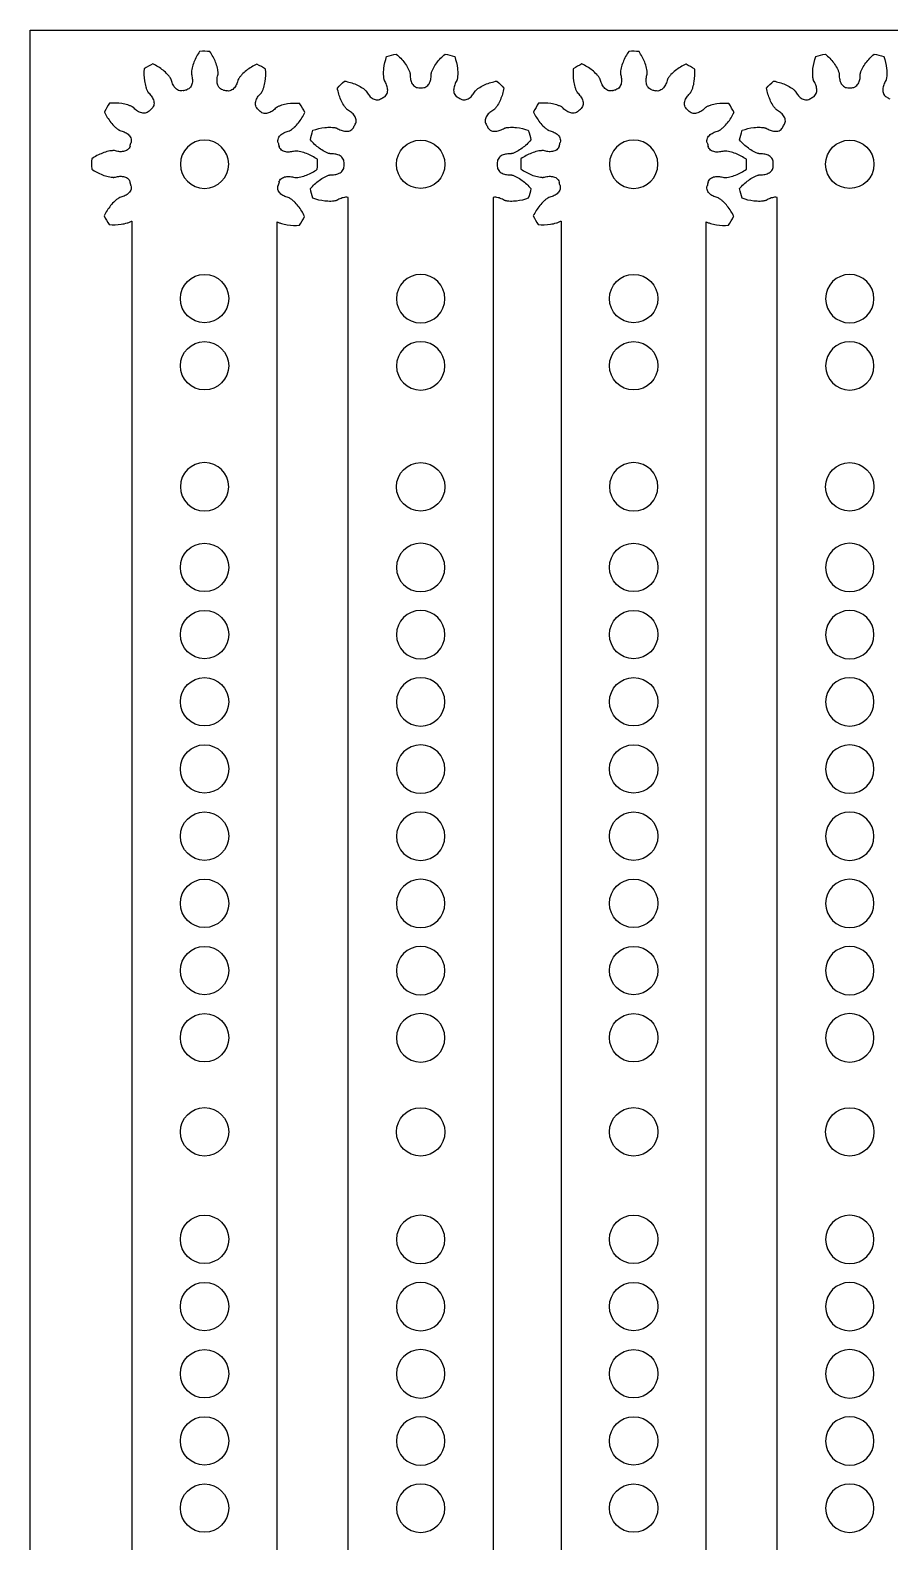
# Model space of a CAD drawing. Header units: millimetres. Extents: x -470 to 288, y -77 to 200.
# Drawn here: x 87 to 140.3, y 70.4 to 164.2 of the extents above; entities that cross this region are included whole.
import ezdxf

# ---------------------------------------------------------------- set-up
doc = ezdxf.new("R2010")
doc.units = ezdxf.units.MM
doc.layers.add('1', color=7, linetype='CONTINUOUS', true_color=0xffffff)

msp = doc.modelspace()

# ---------------------------------------------------------------- linework, layer by layer
at = {"layer": '1', "color": 3, "linetype": 'Continuous'}
for p, q in [((87.009, 164.171), (287.009, 164.171)), ((87.009, 24.171), (87.009, 164.171)), ((106.712, 30.858), (106.712, 153.806)), ((115.712, 153.806), (115.712, 30.858)), ((133.312, 30.858), (133.312, 153.806)), ((93.314, 152.341), (93.314, 30.864)), ((102.314, 30.864), (102.314, 152.295)), ((119.914, 152.341), (119.914, 30.864)), ((128.914, 30.864), (128.914, 152.295))]:
    msp.add_line(p, q, dxfattribs=at)
at = {"layer": '1', "color": 3, "linetype": 'Continuous', "extrusion": (0, 0, -1)}
for centre in [(-97.814, 155.864), (-124.414, 155.864), (-111.212, 147.525), (-137.812, 147.525), (-111.212, 143.358), (-137.812, 143.358), (-97.814, 135.864), (-124.414, 135.864), (-111.212, 130.858), (-137.812, 130.858), (-111.212, 126.691), (-137.812, 126.691), (-111.212, 122.525), (-137.812, 122.525), (-111.212, 118.358), (-137.812, 118.358), (-111.212, 114.191), (-137.812, 114.191), (-111.212, 110.025), (-137.812, 110.025), (-111.212, 105.858), (-137.812, 105.858), (-111.212, 101.691), (-137.812, 101.691), (-111.212, 89.191), (-137.812, 89.191), (-111.212, 85.025), (-137.812, 85.025), (-111.212, 80.858), (-137.812, 80.858), (-111.212, 76.691), (-137.812, 76.691), (-111.212, 72.525), (-137.812, 72.525)]:
    msp.add_circle(centre, 1.5, dxfattribs=at)
at = {"layer": '1', "color": 3, "linetype": 'Continuous'}
for centre in [(111.212, 155.858), (137.812, 155.858), (97.814, 147.531), (124.414, 147.531), (97.814, 143.364), (124.414, 143.364), (111.212, 135.858), (137.812, 135.858), (97.814, 130.864), (124.414, 130.864), (97.814, 126.698), (124.414, 126.698), (97.814, 122.531), (124.414, 122.531), (97.814, 118.364), (124.414, 118.364), (97.814, 114.198), (124.414, 114.198), (97.814, 110.031), (124.414, 110.031), (97.814, 105.864), (124.414, 105.864), (97.814, 101.698), (124.414, 101.698), (97.814, 95.864), (111.212, 95.858), (124.414, 95.864), (137.812, 95.858), (97.814, 89.198), (124.414, 89.198), (97.814, 85.031), (124.414, 85.031), (97.814, 80.864), (124.414, 80.864), (97.814, 76.698), (124.414, 76.698), (97.814, 72.531), (124.414, 72.531)]:
    msp.add_circle(centre, 1.5, dxfattribs=at)
at = {"layer": '1', "color": 3, "linetype": 'Continuous', "extrusion": (0, 0, -1)}
for centre, start, end in [((-97.814, 155.864), 73.73832, 76.53408), ((-97.814, 155.864), 103.73832, 106.53408), ((-111.212, 155.858), 88.53402, 91.46598), ((-124.414, 155.864), 73.73832, 76.53408), ((-124.414, 155.864), 103.73832, 106.53408), ((-137.812, 155.858), 88.53402, 91.46598), ((-111.212, 155.858), 58.53402, 61.46598), ((-111.212, 155.858), 118.53402, 121.46598), ((-137.812, 155.858), 58.53402, 61.46598), ((-137.812, 155.858), 118.53402, 121.46598), ((-97.814, 155.864), 43.73832, 46.67028), ((-97.814, 155.864), 133.73832, 136.53408), ((-124.414, 155.864), 43.73832, 46.67028), ((-124.414, 155.864), 133.73832, 136.53408), ((-111.212, 155.858), 28.53402, 31.46598), ((-111.212, 155.858), 148.53402, 151.46598), ((-137.812, 155.858), 28.53402, 31.46598), ((-97.814, 155.864), 13.73832, 16.53408), ((-97.814, 155.864), 163.73832, 166.53408), ((-124.414, 155.864), 13.73832, 16.53408), ((-124.414, 155.864), 163.73832, 166.53408), ((-111.212, 155.858), 358.53402, 1.46598), ((-111.212, 155.858), 178.53402, 181.46598), ((-137.812, 155.858), 358.53402, 1.46598), ((-97.814, 155.864), 343.73832, 346.53408), ((-97.814, 155.864), 193.60212, 196.53408), ((-124.414, 155.864), 343.73832, 346.53408), ((-124.414, 155.864), 193.60212, 196.53408)]:
    msp.add_arc(centre, 4.75, start, end, dxfattribs=at)
at = {"layer": '1', "color": 6, "linetype": 'Continuous'}
for points, knots in [([(97.511, 162.858), (97.371, 162.648), (97.188, 162.315), (97.05, 161.894), (97.01, 161.677), (97, 161.567), (96.998, 161.511), (96.998, 161.48), (96.999, 161.464), (97, 161.456)], [0, 0, 0, 0, 0.5, 0.75, 0.875, 0.9375, 0.96875, 0.984375, 1, 1, 1, 1]), ([(98.654, 161.452), (98.655, 161.46), (98.655, 161.476), (98.656, 161.508), (98.655, 161.563), (98.645, 161.673), (98.605, 161.89), (98.47, 162.312), (98.288, 162.646), (98.149, 162.856)], [0, 0, 0, 0, 0.015625, 0.03125, 0.0625, 0.125, 0.25, 0.5, 1, 1, 1, 1]), ([(108.972, 161.046), (108.969, 161.054), (108.965, 161.069), (108.956, 161.099), (108.943, 161.153), (108.925, 161.261), (108.907, 161.482), (108.93, 161.924), (109.021, 162.294), (109.102, 162.532)], [0, 0, 0, 0, 0.015625, 0.03125, 0.0625, 0.125, 0.25, 0.5, 1, 1, 1, 1]), ([(109.702, 162.693), (109.891, 162.527), (110.154, 162.252), (110.396, 161.881), (110.491, 161.681), (110.529, 161.577), (110.545, 161.525), (110.552, 161.494), (110.556, 161.479), (110.557, 161.471)], [0, 0, 0, 0, 0.5, 0.75, 0.875, 0.9375, 0.96875, 0.984375, 1, 1, 1, 1]), ([(111.866, 161.471), (111.868, 161.479), (111.871, 161.494), (111.879, 161.525), (111.895, 161.577), (111.933, 161.681), (112.028, 161.881), (112.269, 162.252), (112.532, 162.527), (112.722, 162.693)], [0, 0, 0, 0, 0.015625, 0.03125, 0.0625, 0.125, 0.25, 0.5, 1, 1, 1, 1]), ([(113.321, 162.532), (113.403, 162.294), (113.493, 161.924), (113.516, 161.482), (113.499, 161.261), (113.48, 161.153), (113.467, 161.099), (113.459, 161.069), (113.454, 161.054), (113.451, 161.046)], [0, 0, 0, 0, 0.5, 0.75, 0.875, 0.9375, 0.96875, 0.984375, 1, 1, 1, 1]), ([(124.111, 162.858), (123.971, 162.648), (123.788, 162.315), (123.65, 161.894), (123.61, 161.677), (123.6, 161.567), (123.598, 161.511), (123.598, 161.48), (123.599, 161.464), (123.6, 161.456)], [0, 0, 0, 0, 0.5, 0.75, 0.875, 0.9375, 0.96875, 0.984375, 1, 1, 1, 1]), ([(125.254, 161.452), (125.255, 161.46), (125.255, 161.476), (125.256, 161.508), (125.255, 161.563), (125.245, 161.673), (125.205, 161.89), (125.07, 162.312), (124.888, 162.646), (124.749, 162.856)], [0, 0, 0, 0, 0.015625, 0.03125, 0.0625, 0.125, 0.25, 0.5, 1, 1, 1, 1]), ([(135.572, 161.046), (135.569, 161.054), (135.565, 161.069), (135.556, 161.099), (135.543, 161.153), (135.525, 161.261), (135.507, 161.482), (135.53, 161.924), (135.621, 162.294), (135.702, 162.532)], [0, 0, 0, 0, 0.015625, 0.03125, 0.0625, 0.125, 0.25, 0.5, 1, 1, 1, 1]), ([(136.302, 162.693), (136.491, 162.527), (136.754, 162.252), (136.996, 161.881), (137.091, 161.681), (137.129, 161.577), (137.145, 161.525), (137.152, 161.494), (137.156, 161.479), (137.157, 161.471)], [0, 0, 0, 0, 0.5, 0.75, 0.875, 0.9375, 0.96875, 0.984375, 1, 1, 1, 1]), ([(138.466, 161.471), (138.468, 161.479), (138.471, 161.494), (138.479, 161.525), (138.495, 161.577), (138.533, 161.681), (138.628, 161.881), (138.869, 162.252), (139.132, 162.527), (139.322, 162.693)], [0, 0, 0, 0, 0.015625, 0.03125, 0.0625, 0.125, 0.25, 0.5, 1, 1, 1, 1]), ([(139.921, 162.532), (140.003, 162.294), (140.093, 161.924), (140.116, 161.482), (140.099, 161.261), (140.08, 161.153), (140.067, 161.099), (140.059, 161.069), (140.054, 161.054), (140.051, 161.046)], [0, 0, 0, 0, 0.5, 0.75, 0.875, 0.9375, 0.96875, 0.984375, 1, 1, 1, 1]), ([(94.069, 161.779), (94.052, 161.527), (94.059, 161.147), (94.149, 160.713), (94.222, 160.505), (94.268, 160.404), (94.294, 160.356), (94.31, 160.328), (94.319, 160.315), (94.323, 160.309)], [0, 0, 0, 0, 0.5, 0.75, 0.875, 0.9375, 0.96875, 0.984375, 1, 1, 1, 1]), ([(95.747, 161.124), (95.744, 161.131), (95.737, 161.145), (95.721, 161.173), (95.693, 161.22), (95.629, 161.31), (95.486, 161.479), (95.158, 161.776), (94.834, 161.975), (94.608, 162.087)], [0, 0, 0, 0, 0.015625, 0.03125, 0.0625, 0.125, 0.25, 0.5, 1, 1, 1, 1]), ([(97, 161.456), (97.027, 161.366), (97.067, 161.18), (97.066, 160.894), (96.98, 160.667), (96.841, 160.534), (96.753, 160.495), (96.707, 160.484)], [0, 0, 0, 0, 0.25, 0.5, 0.75, 0.875, 1, 1, 1, 1]), ([(98.942, 160.478), (98.896, 160.49), (98.808, 160.529), (98.67, 160.662), (98.585, 160.89), (98.585, 161.177), (98.626, 161.362), (98.654, 161.452)], [0, 0, 0, 0, 0.125, 0.25, 0.5, 0.75, 1, 1, 1, 1]), ([(101.049, 162.072), (100.822, 161.961), (100.497, 161.764), (100.167, 161.468), (100.024, 161.3), (99.96, 161.21), (99.931, 161.163), (99.915, 161.135), (99.908, 161.121), (99.905, 161.114)], [0, 0, 0, 0, 0.5, 0.75, 0.875, 0.9375, 0.96875, 0.984375, 1, 1, 1, 1]), ([(101.335, 160.284), (101.34, 160.29), (101.348, 160.303), (101.365, 160.33), (101.391, 160.379), (101.438, 160.479), (101.512, 160.687), (101.606, 161.12), (101.616, 161.5), (101.6, 161.752)], [0, 0, 0, 0, 0.015625, 0.03125, 0.0625, 0.125, 0.25, 0.5, 1, 1, 1, 1]), ([(110.557, 161.471), (110.554, 161.376), (110.563, 161.187), (110.638, 160.911), (110.78, 160.713), (110.948, 160.62), (111.043, 160.605), (111.09, 160.606)], [0, 0, 0, 0, 0.25, 0.5, 0.75, 0.875, 1, 1, 1, 1]), ([(111.333, 160.606), (111.38, 160.605), (111.475, 160.62), (111.643, 160.713), (111.785, 160.911), (111.86, 161.187), (111.869, 161.376), (111.866, 161.471)], [0, 0, 0, 0, 0.125, 0.25, 0.5, 0.75, 1, 1, 1, 1]), ([(120.669, 161.779), (120.652, 161.527), (120.659, 161.147), (120.749, 160.713), (120.822, 160.505), (120.868, 160.404), (120.894, 160.356), (120.91, 160.328), (120.919, 160.315), (120.923, 160.309)], [0, 0, 0, 0, 0.5, 0.75, 0.875, 0.9375, 0.96875, 0.984375, 1, 1, 1, 1]), ([(122.347, 161.124), (122.344, 161.131), (122.337, 161.145), (122.321, 161.173), (122.293, 161.22), (122.229, 161.31), (122.086, 161.479), (121.758, 161.776), (121.434, 161.975), (121.208, 162.087)], [0, 0, 0, 0, 0.015625, 0.03125, 0.0625, 0.125, 0.25, 0.5, 1, 1, 1, 1]), ([(123.6, 161.456), (123.627, 161.366), (123.667, 161.18), (123.666, 160.894), (123.58, 160.667), (123.441, 160.534), (123.353, 160.495), (123.307, 160.484)], [0, 0, 0, 0, 0.25, 0.5, 0.75, 0.875, 1, 1, 1, 1]), ([(125.542, 160.478), (125.496, 160.49), (125.408, 160.529), (125.27, 160.662), (125.185, 160.89), (125.185, 161.177), (125.226, 161.362), (125.254, 161.452)], [0, 0, 0, 0, 0.125, 0.25, 0.5, 0.75, 1, 1, 1, 1]), ([(127.649, 162.072), (127.422, 161.961), (127.097, 161.764), (126.767, 161.468), (126.624, 161.3), (126.56, 161.21), (126.531, 161.163), (126.515, 161.135), (126.508, 161.121), (126.505, 161.114)], [0, 0, 0, 0, 0.5, 0.75, 0.875, 0.9375, 0.96875, 0.984375, 1, 1, 1, 1]), ([(127.935, 160.284), (127.94, 160.29), (127.948, 160.303), (127.965, 160.33), (127.991, 160.379), (128.038, 160.479), (128.112, 160.687), (128.206, 161.12), (128.216, 161.5), (128.2, 161.752)], [0, 0, 0, 0, 0.015625, 0.03125, 0.0625, 0.125, 0.25, 0.5, 1, 1, 1, 1]), ([(137.157, 161.471), (137.154, 161.376), (137.163, 161.187), (137.238, 160.911), (137.38, 160.713), (137.548, 160.62), (137.643, 160.605), (137.69, 160.606)], [0, 0, 0, 0, 0.25, 0.5, 0.75, 0.875, 1, 1, 1, 1]), ([(137.933, 160.606), (137.98, 160.605), (138.075, 160.62), (138.243, 160.713), (138.385, 160.911), (138.46, 161.187), (138.469, 161.376), (138.466, 161.471)], [0, 0, 0, 0, 0.125, 0.25, 0.5, 0.75, 1, 1, 1, 1]), ([(94.323, 160.309), (94.392, 160.244), (94.519, 160.103), (94.661, 159.854), (94.699, 159.614), (94.645, 159.43), (94.588, 159.352), (94.554, 159.32)], [0, 0, 0, 0, 0.25, 0.5, 0.75, 0.875, 1, 1, 1, 1]), ([(96.483, 160.424), (96.438, 160.411), (96.342, 160.401), (96.156, 160.448), (95.969, 160.603), (95.826, 160.851), (95.769, 161.032), (95.747, 161.124)], [0, 0, 0, 0, 0.125, 0.25, 0.5, 0.75, 1, 1, 1, 1]), ([(99.905, 161.114), (99.883, 161.022), (99.825, 160.841), (99.681, 160.594), (99.493, 160.44), (99.306, 160.394), (99.211, 160.404), (99.165, 160.418)], [0, 0, 0, 0, 0.25, 0.5, 0.75, 0.875, 1, 1, 1, 1]), ([(101.097, 159.296), (101.063, 159.329), (101.007, 159.407), (100.954, 159.591), (100.995, 159.831), (101.138, 160.079), (101.266, 160.219), (101.335, 160.284)], [0, 0, 0, 0, 0.125, 0.25, 0.5, 0.75, 1, 1, 1, 1]), ([(106.678, 159.231), (106.672, 159.236), (106.66, 159.247), (106.638, 159.269), (106.6, 159.309), (106.529, 159.394), (106.404, 159.576), (106.203, 159.971), (106.096, 160.336), (106.047, 160.583)], [0, 0, 0, 0, 0.015625, 0.03125, 0.0625, 0.125, 0.25, 0.5, 1, 1, 1, 1]), ([(106.486, 161.022), (106.734, 160.973), (107.099, 160.867), (107.494, 160.666), (107.676, 160.54), (107.761, 160.47), (107.801, 160.432), (107.823, 160.409), (107.833, 160.398), (107.838, 160.392)], [0, 0, 0, 0, 0.5, 0.75, 0.875, 0.9375, 0.96875, 0.984375, 1, 1, 1, 1]), ([(107.838, 160.392), (107.883, 160.308), (107.986, 160.149), (108.189, 159.947), (108.41, 159.846), (108.602, 159.85), (108.692, 159.885), (108.732, 159.909)], [0, 0, 0, 0, 0.25, 0.5, 0.75, 0.875, 1, 1, 1, 1]), ([(108.943, 160.031), (108.984, 160.054), (109.059, 160.114), (109.158, 160.278), (109.182, 160.52), (109.109, 160.797), (109.022, 160.966), (108.972, 161.046)], [0, 0, 0, 0, 0.125, 0.25, 0.5, 0.75, 1, 1, 1, 1]), ([(113.451, 161.046), (113.401, 160.966), (113.314, 160.797), (113.241, 160.52), (113.265, 160.278), (113.364, 160.114), (113.439, 160.054), (113.481, 160.031)], [0, 0, 0, 0, 0.25, 0.5, 0.75, 0.875, 1, 1, 1, 1]), ([(113.691, 159.909), (113.731, 159.885), (113.821, 159.85), (114.013, 159.846), (114.235, 159.947), (114.438, 160.149), (114.54, 160.308), (114.585, 160.392)], [0, 0, 0, 0, 0.125, 0.25, 0.5, 0.75, 1, 1, 1, 1]), ([(114.585, 160.392), (114.59, 160.398), (114.601, 160.409), (114.623, 160.432), (114.663, 160.47), (114.748, 160.54), (114.93, 160.666), (115.324, 160.867), (115.69, 160.973), (115.937, 161.022)], [0, 0, 0, 0, 0.015625, 0.03125, 0.0625, 0.125, 0.25, 0.5, 1, 1, 1, 1]), ([(116.376, 160.583), (116.327, 160.336), (116.22, 159.971), (116.019, 159.576), (115.894, 159.394), (115.823, 159.309), (115.786, 159.269), (115.763, 159.247), (115.751, 159.236), (115.745, 159.231)], [0, 0, 0, 0, 0.5, 0.75, 0.875, 0.9375, 0.96875, 0.984375, 1, 1, 1, 1]), ([(120.923, 160.309), (120.992, 160.244), (121.119, 160.103), (121.261, 159.854), (121.299, 159.614), (121.245, 159.43), (121.188, 159.352), (121.154, 159.32)], [0, 0, 0, 0, 0.25, 0.5, 0.75, 0.875, 1, 1, 1, 1]), ([(123.083, 160.424), (123.038, 160.411), (122.942, 160.401), (122.756, 160.448), (122.569, 160.603), (122.426, 160.851), (122.369, 161.032), (122.347, 161.124)], [0, 0, 0, 0, 0.125, 0.25, 0.5, 0.75, 1, 1, 1, 1]), ([(126.505, 161.114), (126.483, 161.022), (126.425, 160.841), (126.281, 160.594), (126.093, 160.44), (125.906, 160.394), (125.811, 160.404), (125.765, 160.418)], [0, 0, 0, 0, 0.25, 0.5, 0.75, 0.875, 1, 1, 1, 1]), ([(127.697, 159.296), (127.663, 159.329), (127.607, 159.407), (127.554, 159.591), (127.595, 159.831), (127.738, 160.079), (127.866, 160.219), (127.935, 160.284)], [0, 0, 0, 0, 0.125, 0.25, 0.5, 0.75, 1, 1, 1, 1]), ([(133.278, 159.231), (133.272, 159.236), (133.26, 159.247), (133.238, 159.269), (133.2, 159.309), (133.129, 159.394), (133.004, 159.576), (132.803, 159.971), (132.696, 160.336), (132.647, 160.583)], [0, 0, 0, 0, 0.015625, 0.03125, 0.0625, 0.125, 0.25, 0.5, 1, 1, 1, 1]), ([(133.086, 161.022), (133.334, 160.973), (133.699, 160.867), (134.094, 160.666), (134.276, 160.54), (134.361, 160.47), (134.401, 160.432), (134.423, 160.409), (134.433, 160.398), (134.438, 160.392)], [0, 0, 0, 0, 0.5, 0.75, 0.875, 0.9375, 0.96875, 0.984375, 1, 1, 1, 1]), ([(134.438, 160.392), (134.483, 160.308), (134.586, 160.149), (134.789, 159.947), (135.01, 159.846), (135.202, 159.85), (135.292, 159.885), (135.332, 159.909)], [0, 0, 0, 0, 0.25, 0.5, 0.75, 0.875, 1, 1, 1, 1]), ([(135.543, 160.031), (135.584, 160.054), (135.659, 160.114), (135.758, 160.278), (135.782, 160.52), (135.709, 160.797), (135.622, 160.966), (135.572, 161.046)], [0, 0, 0, 0, 0.125, 0.25, 0.5, 0.75, 1, 1, 1, 1]), ([(140.051, 161.046), (140.001, 160.966), (139.914, 160.797), (139.841, 160.52), (139.865, 160.278), (139.964, 160.114), (140.039, 160.054), (140.081, 160.031)], [0, 0, 0, 0, 0.25, 0.5, 0.75, 0.875, 1, 1, 1, 1]), ([(93.394, 159.386), (93.388, 159.391), (93.375, 159.399), (93.348, 159.416), (93.299, 159.442), (93.199, 159.489), (92.991, 159.563), (92.558, 159.657), (92.178, 159.667), (91.926, 159.651)], [0, 0, 0, 0, 0.015625, 0.03125, 0.0625, 0.125, 0.25, 0.5, 1, 1, 1, 1]), ([(94.382, 159.148), (94.349, 159.114), (94.271, 159.058), (94.086, 159.005), (93.847, 159.046), (93.599, 159.189), (93.459, 159.317), (93.394, 159.386)], [0, 0, 0, 0, 0.125, 0.25, 0.5, 0.75, 1, 1, 1, 1]), ([(102.249, 159.365), (102.185, 159.296), (102.044, 159.169), (101.796, 159.027), (101.555, 158.987), (101.371, 159.041), (101.294, 159.098), (101.261, 159.132)], [0, 0, 0, 0, 0.25, 0.5, 0.75, 0.875, 1, 1, 1, 1]), ([(103.719, 159.623), (103.467, 159.64), (103.087, 159.632), (102.654, 159.54), (102.445, 159.467), (102.345, 159.42), (102.296, 159.394), (102.269, 159.378), (102.256, 159.37), (102.249, 159.365)], [0, 0, 0, 0, 0.5, 0.75, 0.875, 0.9375, 0.96875, 0.984375, 1, 1, 1, 1]), ([(119.994, 159.386), (119.988, 159.391), (119.975, 159.399), (119.948, 159.416), (119.899, 159.442), (119.799, 159.489), (119.591, 159.563), (119.158, 159.657), (118.778, 159.667), (118.526, 159.651)], [0, 0, 0, 0, 0.015625, 0.03125, 0.0625, 0.125, 0.25, 0.5, 1, 1, 1, 1]), ([(120.982, 159.148), (120.949, 159.114), (120.871, 159.058), (120.686, 159.005), (120.447, 159.046), (120.199, 159.189), (120.059, 159.317), (119.994, 159.386)], [0, 0, 0, 0, 0.125, 0.25, 0.5, 0.75, 1, 1, 1, 1]), ([(128.849, 159.365), (128.785, 159.296), (128.644, 159.169), (128.396, 159.027), (128.155, 158.987), (127.971, 159.041), (127.894, 159.098), (127.861, 159.132)], [0, 0, 0, 0, 0.25, 0.5, 0.75, 0.875, 1, 1, 1, 1]), ([(130.319, 159.623), (130.067, 159.64), (129.687, 159.632), (129.254, 159.54), (129.045, 159.467), (128.945, 159.42), (128.896, 159.394), (128.869, 159.378), (128.856, 159.37), (128.849, 159.365)], [0, 0, 0, 0, 0.5, 0.75, 0.875, 0.9375, 0.96875, 0.984375, 1, 1, 1, 1]), ([(91.606, 159.1), (91.717, 158.873), (91.914, 158.548), (92.21, 158.218), (92.378, 158.074), (92.468, 158.011), (92.515, 157.982), (92.543, 157.966), (92.557, 157.959), (92.564, 157.956)], [0, 0, 0, 0, 0.5, 0.75, 0.875, 0.9375, 0.96875, 0.984375, 1, 1, 1, 1]), ([(103.073, 157.931), (103.08, 157.934), (103.094, 157.941), (103.122, 157.956), (103.169, 157.985), (103.259, 158.049), (103.428, 158.191), (103.725, 158.519), (103.924, 158.844), (104.036, 159.07)], [0, 0, 0, 0, 0.015625, 0.03125, 0.0625, 0.125, 0.25, 0.5, 1, 1, 1, 1]), ([(107.16, 158.337), (107.185, 158.378), (107.219, 158.467), (107.223, 158.659), (107.123, 158.881), (106.921, 159.084), (106.761, 159.187), (106.678, 159.231)], [0, 0, 0, 0, 0.125, 0.25, 0.5, 0.75, 1, 1, 1, 1]), ([(115.745, 159.231), (115.662, 159.187), (115.502, 159.084), (115.301, 158.881), (115.2, 158.659), (115.204, 158.467), (115.239, 158.378), (115.263, 158.337)], [0, 0, 0, 0, 0.25, 0.5, 0.75, 0.875, 1, 1, 1, 1]), ([(118.206, 159.1), (118.317, 158.873), (118.514, 158.548), (118.81, 158.218), (118.978, 158.074), (119.068, 158.011), (119.115, 157.982), (119.143, 157.966), (119.157, 157.959), (119.164, 157.956)], [0, 0, 0, 0, 0.5, 0.75, 0.875, 0.9375, 0.96875, 0.984375, 1, 1, 1, 1]), ([(129.673, 157.931), (129.68, 157.934), (129.694, 157.941), (129.722, 157.956), (129.769, 157.985), (129.859, 158.049), (130.028, 158.191), (130.325, 158.519), (130.524, 158.844), (130.636, 159.07)], [0, 0, 0, 0, 0.015625, 0.03125, 0.0625, 0.125, 0.25, 0.5, 1, 1, 1, 1]), ([(133.76, 158.337), (133.785, 158.378), (133.819, 158.467), (133.823, 158.659), (133.723, 158.881), (133.521, 159.084), (133.361, 159.187), (133.278, 159.231)], [0, 0, 0, 0, 0.125, 0.25, 0.5, 0.75, 1, 1, 1, 1]), ([(92.564, 157.956), (92.656, 157.934), (92.837, 157.876), (93.084, 157.732), (93.238, 157.543), (93.284, 157.357), (93.273, 157.261), (93.26, 157.216)], [0, 0, 0, 0, 0.25, 0.5, 0.75, 0.875, 1, 1, 1, 1]), ([(102.373, 157.194), (102.36, 157.24), (102.35, 157.335), (102.397, 157.522), (102.552, 157.709), (102.8, 157.852), (102.981, 157.909), (103.073, 157.931)], [0, 0, 0, 0, 0.125, 0.25, 0.5, 0.75, 1, 1, 1, 1]), ([(104.537, 157.968), (104.776, 158.049), (105.146, 158.139), (105.588, 158.163), (105.808, 158.145), (105.917, 158.126), (105.971, 158.114), (106.001, 158.105), (106.016, 158.1), (106.024, 158.098)], [0, 0, 0, 0, 0.5, 0.75, 0.875, 0.9375, 0.96875, 0.984375, 1, 1, 1, 1]), ([(106.024, 158.098), (106.104, 158.048), (106.273, 157.961), (106.549, 157.888), (106.791, 157.911), (106.956, 158.011), (107.016, 158.085), (107.039, 158.127)], [0, 0, 0, 0, 0.25, 0.5, 0.75, 0.875, 1, 1, 1, 1]), ([(115.385, 158.127), (115.407, 158.085), (115.468, 158.011), (115.632, 157.911), (115.874, 157.888), (116.151, 157.961), (116.319, 158.048), (116.4, 158.098)], [0, 0, 0, 0, 0.125, 0.25, 0.5, 0.75, 1, 1, 1, 1]), ([(116.4, 158.098), (116.407, 158.1), (116.422, 158.105), (116.453, 158.114), (116.506, 158.126), (116.615, 158.145), (116.836, 158.163), (117.278, 158.139), (117.647, 158.049), (117.886, 157.968)], [0, 0, 0, 0, 0.015625, 0.03125, 0.0625, 0.125, 0.25, 0.5, 1, 1, 1, 1]), ([(119.164, 157.956), (119.256, 157.934), (119.437, 157.876), (119.684, 157.732), (119.838, 157.543), (119.884, 157.357), (119.873, 157.261), (119.86, 157.216)], [0, 0, 0, 0, 0.25, 0.5, 0.75, 0.875, 1, 1, 1, 1]), ([(128.973, 157.194), (128.96, 157.24), (128.95, 157.335), (128.997, 157.522), (129.152, 157.709), (129.4, 157.852), (129.581, 157.909), (129.673, 157.931)], [0, 0, 0, 0, 0.125, 0.25, 0.5, 0.75, 1, 1, 1, 1]), ([(131.137, 157.968), (131.376, 158.049), (131.746, 158.139), (132.188, 158.163), (132.408, 158.145), (132.517, 158.126), (132.571, 158.114), (132.601, 158.105), (132.616, 158.1), (132.624, 158.098)], [0, 0, 0, 0, 0.5, 0.75, 0.875, 0.9375, 0.96875, 0.984375, 1, 1, 1, 1]), ([(132.624, 158.098), (132.704, 158.048), (132.873, 157.961), (133.149, 157.888), (133.391, 157.911), (133.556, 158.011), (133.616, 158.085), (133.639, 158.127)], [0, 0, 0, 0, 0.25, 0.5, 0.75, 0.875, 1, 1, 1, 1]), ([(92.225, 156.705), (92.218, 156.705), (92.202, 156.706), (92.17, 156.707), (92.115, 156.705), (92.005, 156.696), (91.788, 156.656), (91.366, 156.521), (91.032, 156.339), (90.822, 156.2)], [0, 0, 0, 0, 0.015625, 0.03125, 0.0625, 0.125, 0.25, 0.5, 1, 1, 1, 1]), ([(93.199, 156.992), (93.188, 156.946), (93.149, 156.859), (93.015, 156.721), (92.787, 156.636), (92.501, 156.636), (92.316, 156.677), (92.225, 156.705)], [0, 0, 0, 0, 0.125, 0.25, 0.5, 0.75, 1, 1, 1, 1]), ([(103.406, 156.678), (103.315, 156.651), (103.129, 156.611), (102.843, 156.612), (102.616, 156.698), (102.483, 156.837), (102.444, 156.924), (102.433, 156.97)], [0, 0, 0, 0, 0.25, 0.5, 0.75, 0.875, 1, 1, 1, 1]), ([(104.807, 156.166), (104.598, 156.307), (104.264, 156.49), (103.843, 156.628), (103.626, 156.668), (103.516, 156.678), (103.461, 156.68), (103.429, 156.68), (103.413, 156.679), (103.406, 156.678)], [0, 0, 0, 0, 0.5, 0.75, 0.875, 0.9375, 0.96875, 0.984375, 1, 1, 1, 1]), ([(105.599, 156.513), (105.591, 156.514), (105.576, 156.517), (105.545, 156.525), (105.492, 156.541), (105.389, 156.579), (105.189, 156.674), (104.818, 156.915), (104.543, 157.178), (104.377, 157.368)], [0, 0, 0, 0, 0.015625, 0.03125, 0.0625, 0.125, 0.25, 0.5, 1, 1, 1, 1]), ([(118.047, 157.368), (117.881, 157.178), (117.606, 156.915), (117.234, 156.674), (117.035, 156.579), (116.931, 156.541), (116.878, 156.525), (116.848, 156.517), (116.832, 156.514), (116.825, 156.513)], [0, 0, 0, 0, 0.5, 0.75, 0.875, 0.9375, 0.96875, 0.984375, 1, 1, 1, 1]), ([(118.825, 156.705), (118.818, 156.705), (118.802, 156.706), (118.77, 156.707), (118.715, 156.705), (118.605, 156.696), (118.388, 156.656), (117.966, 156.521), (117.632, 156.339), (117.422, 156.2)], [0, 0, 0, 0, 0.015625, 0.03125, 0.0625, 0.125, 0.25, 0.5, 1, 1, 1, 1]), ([(119.799, 156.992), (119.788, 156.946), (119.749, 156.859), (119.615, 156.721), (119.387, 156.636), (119.101, 156.636), (118.916, 156.677), (118.825, 156.705)], [0, 0, 0, 0, 0.125, 0.25, 0.5, 0.75, 1, 1, 1, 1]), ([(130.006, 156.678), (129.915, 156.651), (129.729, 156.611), (129.443, 156.612), (129.216, 156.698), (129.083, 156.837), (129.044, 156.924), (129.033, 156.97)], [0, 0, 0, 0, 0.25, 0.5, 0.75, 0.875, 1, 1, 1, 1]), ([(131.407, 156.166), (131.198, 156.307), (130.864, 156.49), (130.443, 156.628), (130.226, 156.668), (130.116, 156.678), (130.061, 156.68), (130.029, 156.68), (130.013, 156.679), (130.006, 156.678)], [0, 0, 0, 0, 0.5, 0.75, 0.875, 0.9375, 0.96875, 0.984375, 1, 1, 1, 1]), ([(132.199, 156.513), (132.191, 156.514), (132.176, 156.517), (132.145, 156.525), (132.092, 156.541), (131.989, 156.579), (131.789, 156.674), (131.418, 156.915), (131.143, 157.178), (130.977, 157.368)], [0, 0, 0, 0, 0.015625, 0.03125, 0.0625, 0.125, 0.25, 0.5, 1, 1, 1, 1]), ([(106.463, 155.979), (106.464, 156.027), (106.449, 156.122), (106.357, 156.29), (106.159, 156.431), (105.883, 156.506), (105.693, 156.515), (105.599, 156.513)], [0, 0, 0, 0, 0.125, 0.25, 0.5, 0.75, 1, 1, 1, 1]), ([(105.599, 155.203), (105.693, 155.201), (105.883, 155.21), (106.159, 155.284), (106.357, 155.426), (106.449, 155.594), (106.464, 155.689), (106.463, 155.736)], [0, 0, 0, 0, 0.25, 0.5, 0.75, 0.875, 1, 1, 1, 1]), ([(116.825, 156.513), (116.73, 156.515), (116.54, 156.506), (116.264, 156.431), (116.067, 156.29), (115.974, 156.122), (115.959, 156.027), (115.96, 155.979)], [0, 0, 0, 0, 0.25, 0.5, 0.75, 0.875, 1, 1, 1, 1]), ([(115.96, 155.736), (115.959, 155.689), (115.974, 155.594), (116.067, 155.426), (116.264, 155.284), (116.54, 155.21), (116.73, 155.201), (116.825, 155.203)], [0, 0, 0, 0, 0.125, 0.25, 0.5, 0.75, 1, 1, 1, 1]), ([(133.063, 155.979), (133.064, 156.027), (133.049, 156.122), (132.957, 156.29), (132.759, 156.431), (132.483, 156.506), (132.293, 156.515), (132.199, 156.513)], [0, 0, 0, 0, 0.125, 0.25, 0.5, 0.75, 1, 1, 1, 1]), ([(132.199, 155.203), (132.293, 155.201), (132.483, 155.21), (132.759, 155.284), (132.957, 155.426), (133.049, 155.594), (133.064, 155.689), (133.063, 155.736)], [0, 0, 0, 0, 0.25, 0.5, 0.75, 0.875, 1, 1, 1, 1]), ([(90.82, 155.562), (91.029, 155.422), (91.363, 155.238), (91.784, 155.101), (92.001, 155.061), (92.111, 155.05), (92.166, 155.049), (92.198, 155.049), (92.214, 155.05), (92.222, 155.051)], [0, 0, 0, 0, 0.5, 0.75, 0.875, 0.9375, 0.96875, 0.984375, 1, 1, 1, 1]), ([(92.222, 155.051), (92.312, 155.078), (92.498, 155.118), (92.784, 155.117), (93.011, 155.031), (93.144, 154.892), (93.183, 154.804), (93.194, 154.758)], [0, 0, 0, 0, 0.25, 0.5, 0.75, 0.875, 1, 1, 1, 1]), ([(102.43, 154.747), (102.441, 154.793), (102.481, 154.881), (102.614, 155.019), (102.841, 155.105), (103.128, 155.105), (103.313, 155.065), (103.404, 155.037)], [0, 0, 0, 0, 0.125, 0.25, 0.5, 0.75, 1, 1, 1, 1]), ([(103.404, 155.037), (103.411, 155.037), (103.427, 155.036), (103.459, 155.035), (103.514, 155.037), (103.624, 155.047), (103.841, 155.087), (104.262, 155.223), (104.596, 155.406), (104.806, 155.546)], [0, 0, 0, 0, 0.015625, 0.03125, 0.0625, 0.125, 0.25, 0.5, 1, 1, 1, 1]), ([(104.377, 154.348), (104.543, 154.538), (104.818, 154.801), (105.189, 155.042), (105.389, 155.137), (105.492, 155.175), (105.545, 155.191), (105.576, 155.199), (105.591, 155.202), (105.599, 155.203)], [0, 0, 0, 0, 0.5, 0.75, 0.875, 0.9375, 0.96875, 0.984375, 1, 1, 1, 1]), ([(116.825, 155.203), (116.832, 155.202), (116.848, 155.199), (116.878, 155.191), (116.931, 155.175), (117.035, 155.137), (117.234, 155.042), (117.606, 154.801), (117.881, 154.538), (118.047, 154.348)], [0, 0, 0, 0, 0.015625, 0.03125, 0.0625, 0.125, 0.25, 0.5, 1, 1, 1, 1]), ([(117.42, 155.562), (117.629, 155.422), (117.963, 155.238), (118.384, 155.101), (118.601, 155.061), (118.711, 155.05), (118.766, 155.049), (118.798, 155.049), (118.814, 155.05), (118.822, 155.051)], [0, 0, 0, 0, 0.5, 0.75, 0.875, 0.9375, 0.96875, 0.984375, 1, 1, 1, 1]), ([(118.822, 155.051), (118.912, 155.078), (119.098, 155.118), (119.384, 155.117), (119.611, 155.031), (119.744, 154.892), (119.783, 154.804), (119.794, 154.758)], [0, 0, 0, 0, 0.25, 0.5, 0.75, 0.875, 1, 1, 1, 1]), ([(129.03, 154.747), (129.041, 154.793), (129.081, 154.881), (129.214, 155.019), (129.441, 155.105), (129.728, 155.105), (129.913, 155.065), (130.004, 155.037)], [0, 0, 0, 0, 0.125, 0.25, 0.5, 0.75, 1, 1, 1, 1]), ([(130.004, 155.037), (130.011, 155.037), (130.027, 155.036), (130.059, 155.035), (130.114, 155.037), (130.224, 155.047), (130.441, 155.087), (130.862, 155.223), (131.196, 155.406), (131.406, 155.546)], [0, 0, 0, 0, 0.015625, 0.03125, 0.0625, 0.125, 0.25, 0.5, 1, 1, 1, 1]), ([(130.977, 154.348), (131.143, 154.538), (131.418, 154.801), (131.789, 155.042), (131.989, 155.137), (132.092, 155.175), (132.145, 155.191), (132.176, 155.199), (132.191, 155.202), (132.199, 155.203)], [0, 0, 0, 0, 0.5, 0.75, 0.875, 0.9375, 0.96875, 0.984375, 1, 1, 1, 1]), ([(92.554, 153.798), (92.547, 153.795), (92.533, 153.788), (92.505, 153.772), (92.458, 153.744), (92.368, 153.68), (92.199, 153.537), (91.902, 153.209), (91.703, 152.885), (91.591, 152.659)], [0, 0, 0, 0, 0.015625, 0.03125, 0.0625, 0.125, 0.25, 0.5, 1, 1, 1, 1]), ([(93.254, 154.534), (93.267, 154.489), (93.277, 154.393), (93.23, 154.207), (93.075, 154.02), (92.827, 153.877), (92.646, 153.819), (92.554, 153.798)], [0, 0, 0, 0, 0.125, 0.25, 0.5, 0.75, 1, 1, 1, 1]), ([(103.063, 153.773), (102.971, 153.795), (102.79, 153.853), (102.543, 153.997), (102.389, 154.185), (102.343, 154.372), (102.354, 154.467), (102.367, 154.513)], [0, 0, 0, 0, 0.25, 0.5, 0.75, 0.875, 1, 1, 1, 1]), ([(104.021, 152.629), (103.91, 152.856), (103.713, 153.181), (103.417, 153.511), (103.249, 153.654), (103.159, 153.718), (103.112, 153.747), (103.084, 153.763), (103.07, 153.77), (103.063, 153.773)], [0, 0, 0, 0, 0.5, 0.75, 0.875, 0.9375, 0.96875, 0.984375, 1, 1, 1, 1]), ([(106.024, 153.618), (106.016, 153.616), (106.001, 153.611), (105.971, 153.602), (105.917, 153.59), (105.808, 153.571), (105.588, 153.553), (105.146, 153.577), (104.776, 153.667), (104.537, 153.748)], [0, 0, 0, 0, 0.015625, 0.03125, 0.0625, 0.125, 0.25, 0.5, 1, 1, 1, 1]), ([(106.712, 153.806), (106.659, 153.814), (106.509, 153.818), (106.273, 153.755), (106.104, 153.668), (106.024, 153.618)], [0, 0, 0, 0, 0.220096, 0.610048, 1, 1, 1, 1]), ([(116.4, 153.618), (116.319, 153.668), (116.151, 153.755), (115.914, 153.818), (115.764, 153.814), (115.712, 153.806)], [0, 0, 0, 0, 0.389952, 0.779904, 1, 1, 1, 1]), ([(117.886, 153.748), (117.647, 153.667), (117.278, 153.577), (116.836, 153.553), (116.615, 153.571), (116.506, 153.59), (116.453, 153.602), (116.422, 153.611), (116.407, 153.616), (116.4, 153.618)], [0, 0, 0, 0, 0.5, 0.75, 0.875, 0.9375, 0.96875, 0.984375, 1, 1, 1, 1]), ([(119.154, 153.798), (119.147, 153.795), (119.133, 153.788), (119.105, 153.772), (119.058, 153.744), (118.968, 153.68), (118.799, 153.537), (118.502, 153.209), (118.303, 152.885), (118.191, 152.659)], [0, 0, 0, 0, 0.015625, 0.03125, 0.0625, 0.125, 0.25, 0.5, 1, 1, 1, 1]), ([(119.854, 154.534), (119.867, 154.489), (119.877, 154.393), (119.83, 154.207), (119.675, 154.02), (119.427, 153.877), (119.246, 153.819), (119.154, 153.798)], [0, 0, 0, 0, 0.125, 0.25, 0.5, 0.75, 1, 1, 1, 1]), ([(129.663, 153.773), (129.571, 153.795), (129.39, 153.853), (129.143, 153.997), (128.989, 154.185), (128.943, 154.372), (128.954, 154.467), (128.967, 154.513)], [0, 0, 0, 0, 0.25, 0.5, 0.75, 0.875, 1, 1, 1, 1]), ([(130.621, 152.629), (130.51, 152.856), (130.313, 153.181), (130.017, 153.511), (129.849, 153.654), (129.759, 153.718), (129.712, 153.747), (129.684, 153.763), (129.67, 153.77), (129.663, 153.773)], [0, 0, 0, 0, 0.5, 0.75, 0.875, 0.9375, 0.96875, 0.984375, 1, 1, 1, 1]), ([(132.624, 153.618), (132.616, 153.616), (132.601, 153.611), (132.571, 153.602), (132.517, 153.59), (132.408, 153.571), (132.188, 153.553), (131.746, 153.577), (131.376, 153.667), (131.137, 153.748)], [0, 0, 0, 0, 0.015625, 0.03125, 0.0625, 0.125, 0.25, 0.5, 1, 1, 1, 1]), ([(133.312, 153.806), (133.259, 153.814), (133.109, 153.818), (132.873, 153.755), (132.704, 153.668), (132.624, 153.618)], [0, 0, 0, 0, 0.220096, 0.610048, 1, 1, 1, 1]), ([(91.899, 152.12), (92.151, 152.102), (92.531, 152.11), (92.965, 152.2), (93.173, 152.273), (93.268, 152.317), (93.305, 152.336), (93.314, 152.341)], [0, 0, 0, 0, 0.522485, 0.783727, 0.914349, 0.979659, 1, 1, 1, 1]), ([(102.314, 152.295), (102.314, 152.295), (102.342, 152.28), (102.428, 152.24), (102.636, 152.166), (103.069, 152.072), (103.449, 152.062), (103.701, 152.078)], [0, 0, 0, 0, 0.000575, 0.067204, 0.20046, 0.466974, 1, 1, 1, 1]), ([(118.499, 152.12), (118.751, 152.102), (119.131, 152.11), (119.565, 152.2), (119.773, 152.273), (119.868, 152.317), (119.905, 152.336), (119.914, 152.341)], [0, 0, 0, 0, 0.522485, 0.783727, 0.914349, 0.979659, 1, 1, 1, 1]), ([(128.914, 152.295), (128.914, 152.295), (128.942, 152.28), (129.028, 152.24), (129.236, 152.166), (129.669, 152.072), (130.049, 152.062), (130.301, 152.078)], [0, 0, 0, 0, 0.000575, 0.067204, 0.20046, 0.466974, 1, 1, 1, 1])]:
    msp.add_open_spline(points, degree=3, knots=knots, dxfattribs=at)
for points in [[(97.528, 162.859), (97.523, 162.858), (97.517, 162.858), (97.511, 162.858)], [(98.149, 162.856), (97.942, 162.866), (97.735, 162.867), (97.528, 162.859)], [(109.102, 162.532), (109.299, 162.595), (109.499, 162.648), (109.702, 162.693)], [(112.722, 162.693), (112.924, 162.648), (113.124, 162.595), (113.321, 162.532)], [(124.128, 162.859), (124.123, 162.858), (124.117, 162.858), (124.111, 162.858)], [(124.749, 162.856), (124.542, 162.866), (124.335, 162.867), (124.128, 162.859)], [(135.702, 162.532), (135.899, 162.595), (136.099, 162.648), (136.302, 162.693)], [(139.322, 162.693), (139.524, 162.648), (139.724, 162.595), (139.921, 162.532)], [(94.608, 162.087), (94.424, 161.992), (94.244, 161.889), (94.069, 161.779)], [(101.063, 162.064), (101.059, 162.067), (101.054, 162.069), (101.049, 162.072)], [(101.6, 161.752), (101.426, 161.864), (101.247, 161.968), (101.063, 162.064)], [(121.208, 162.087), (121.024, 161.992), (120.844, 161.889), (120.669, 161.779)], [(127.663, 162.064), (127.659, 162.067), (127.654, 162.069), (127.649, 162.072)], [(128.2, 161.752), (128.026, 161.864), (127.847, 161.968), (127.663, 162.064)], [(106.047, 160.583), (106.187, 160.736), (106.334, 160.883), (106.486, 161.022)], [(115.937, 161.022), (116.09, 160.883), (116.236, 160.736), (116.376, 160.583)], [(132.647, 160.583), (132.787, 160.736), (132.934, 160.883), (133.086, 161.022)], [(91.926, 159.651), (91.814, 159.477), (91.71, 159.298), (91.614, 159.114)], [(103.728, 159.609), (103.725, 159.613), (103.722, 159.618), (103.719, 159.623)], [(104.036, 159.07), (103.942, 159.254), (103.839, 159.434), (103.728, 159.609)], [(118.526, 159.651), (118.414, 159.477), (118.31, 159.298), (118.214, 159.114)], [(130.328, 159.609), (130.325, 159.613), (130.322, 159.618), (130.319, 159.623)], [(130.636, 159.07), (130.542, 159.254), (130.439, 159.434), (130.328, 159.609)], [(91.614, 159.114), (91.611, 159.109), (91.609, 159.104), (91.606, 159.1)], [(118.214, 159.114), (118.211, 159.109), (118.209, 159.104), (118.206, 159.1)], [(104.377, 157.368), (104.421, 157.57), (104.475, 157.77), (104.537, 157.968)], [(117.886, 157.968), (117.949, 157.77), (118.002, 157.57), (118.047, 157.368)], [(130.977, 157.368), (131.021, 157.57), (131.075, 157.77), (131.137, 157.968)], [(90.822, 156.2), (90.812, 155.993), (90.811, 155.786), (90.819, 155.579)], [(104.806, 155.546), (104.816, 155.752), (104.816, 155.96), (104.807, 156.166)], [(117.422, 156.2), (117.412, 155.993), (117.411, 155.786), (117.419, 155.579)], [(131.406, 155.546), (131.416, 155.752), (131.416, 155.96), (131.407, 156.166)], [(90.819, 155.579), (90.82, 155.573), (90.82, 155.568), (90.82, 155.562)], [(117.419, 155.579), (117.42, 155.573), (117.42, 155.568), (117.42, 155.562)], [(104.537, 153.748), (104.475, 153.946), (104.421, 154.146), (104.377, 154.348)], [(118.047, 154.348), (118.002, 154.146), (117.949, 153.946), (117.886, 153.748)], [(131.137, 153.748), (131.075, 153.946), (131.021, 154.146), (130.977, 154.348)], [(91.591, 152.659), (91.685, 152.475), (91.788, 152.295), (91.899, 152.12)], [(103.701, 152.078), (103.813, 152.252), (103.917, 152.431), (104.013, 152.614)], [(104.013, 152.614), (104.016, 152.619), (104.018, 152.624), (104.021, 152.629)], [(118.191, 152.659), (118.285, 152.475), (118.388, 152.295), (118.499, 152.12)], [(130.301, 152.078), (130.413, 152.252), (130.517, 152.431), (130.613, 152.614)], [(130.613, 152.614), (130.616, 152.619), (130.618, 152.624), (130.621, 152.629)]]:
    msp.add_open_spline(points, degree=3, dxfattribs=at)

doc.saveas('drawing.dxf')
